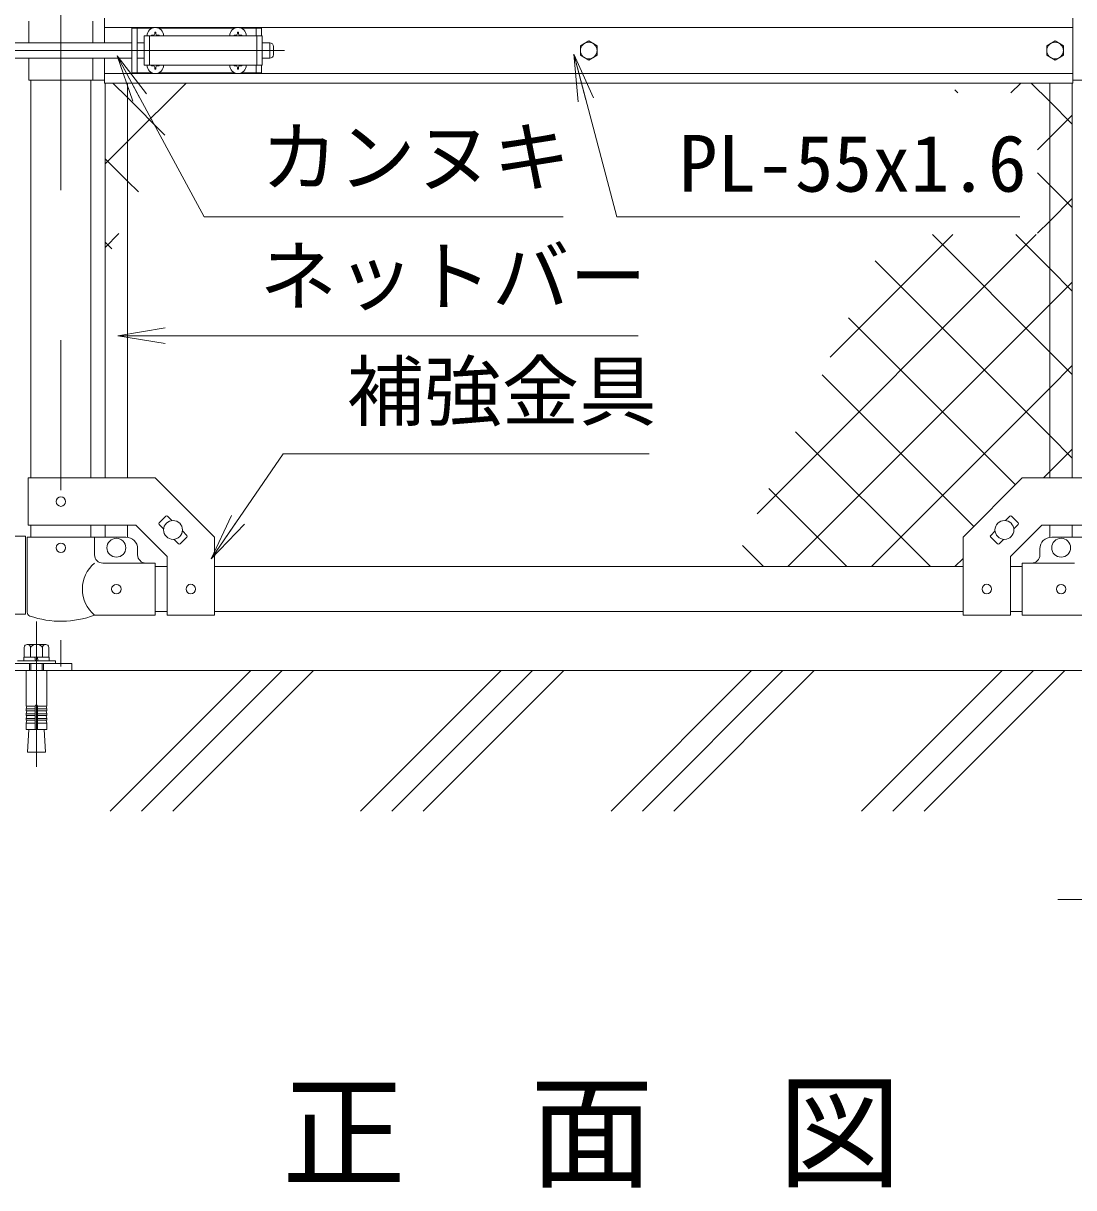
# Model space of a CAD drawing. Units: millimetres, scale not verified. Extents: x -4200 to 4200, y -2970 to 2970.
# Drawn here: x -2585 to -1696, y -477 to 509 of the extents above; entities that cross this region are included whole.
import ezdxf
from ezdxf.enums import TextEntityAlignment as Align

# ---------------------------------------------------------------- set-up
doc = ezdxf.new("R2010")
doc.units = ezdxf.units.MM
doc.header["$LTSCALE"] = 20
doc.linetypes.add('DASHED', pattern=[7.5, 6, -1.5])
doc.linetypes.add('USER1', pattern=[50.8, 31.75, -6.35, 6.35, -6.35])
doc.layers.add('0-0_D-TTL-TXT', color=7, linetype='Continuous')
for name, color, linetype, lineweight in [('0-1_D-BMK', 2, 'USER1', 13), ('0-2_D-STR1', 1, 'Continuous', 18), ('0-3_D-STR3', 3, 'Continuous', 13), ('0-4_D-STR-DIM', 7, 'Continuous', 9), ('0-5_0', 3, 'Continuous', 18), ('0-6_D-STR-TXT', 7, 'Continuous', 9), ('0-7_D-STR2', 7, 'Continuous', 9), ('0-9_D-BGD', 7, 'Continuous', 9)]:
    doc.layers.add(name, color=color, linetype=linetype, lineweight=lineweight)
doc.styles.add('ＭＳ ゴシック', font='')
doc.styles.get('ＭＳ ゴシック').set_extended_font_data('MS Gothic')

# ---------------------------------------------------------------- blocks, each defined once
blk = doc.blocks.new('_Open')
at = {"layer": '0-5_0', "color": 7, "lineweight": 9}
blk.add_line((-20, 3.33), (0, 0), dxfattribs=at)
blk.add_lwpolyline([(-20, -3.33), (0, 0), (-20, 0)], dxfattribs=at)

msp = doc.modelspace()

# ---------------------------------------------------------------- linework, layer by layer
at = {"layer": '0-1_D-BMK'}
for p, q in [((-2553.4, 1003.1), (-2553.4, -35.29)), ((-2684.09, 486.37), (-2364.09, 486.37)), ((-2574.05, 2.97), (-2574.05, -120.04))]:
    msp.add_line(p, q, dxfattribs=at)
at = {"layer": '0-2_D-STR1'}
for p, q in [((-2578.8, 461.37), (-2578.8, 124.42)), ((-2528, 461.37), (-2528, 124.42)), ((-2578.8, 84.42), (-2578.8, 74.37)), ((-2528, 84.42), (-2528, 74.37)), ((-2473.4, 49.37), (-2463.4, 49.37)), ((-2423.4, 49.37), (-1789.2, 49.37)), ((-1749.2, 49.37), (-1739.2, 49.37)), ((-2473.4, 11.37), (-2463.4, 11.37)), ((-2423.4, 11.37), (-1789.2, 11.37)), ((-1749.2, 11.37), (-1739.2, 11.37))]:
    msp.add_line(p, q, dxfattribs=at)
at = {"layer": '0-3_D-STR3'}
for p, q in [((-2516.3, 492.87), (-2516.3, 513.87)), ((-1696.3, 458.87), (-1696.3, 513.87)), ((-2580.4, 511.37), (-2580.4, 492.87)), ((-2526.4, 511.37), (-2526.4, 492.87)), ((-2516.3, 505.87), (-1696.3, 505.87)), ((-2493.4, 505.37), (-2493.4, 467.37)), ((-2493.4, 505.37), (-2475.99, 505.37)), ((-2488.9, 505.37), (-2488.9, 467.37)), ((-2470.8, 505.37), (-2405.99, 505.37)), ((-2400.8, 505.37), (-2383.4, 505.37)), ((-2387.9, 505.37), (-2387.9, 498.87)), ((-2383.4, 505.37), (-2383.4, 498.87)), ((-2482.9, 498.87), (-2482.9, 473.87)), ((-2482.9, 498.87), (-2382.9, 498.87)), ((-2475.25, 499.28), (-2476.55, 499.26)), ((-2476.55, 499.26), (-2476.55, 498.87)), ((-2473.79, 502.02), (-2473.81, 500.72)), ((-2473.79, 502.02), (-2473, 502.02)), ((-2473, 502.02), (-2472.98, 500.72)), ((-2405.25, 499.28), (-2406.55, 499.26)), ((-2406.55, 499.26), (-2406.55, 498.87)), ((-2403.79, 502.02), (-2403.81, 500.72)), ((-2403.79, 502.02), (-2403, 502.02)), ((-2403, 502.02), (-2402.98, 500.72)), ((-2401.54, 499.28), (-2400.25, 499.26)), ((-2400.25, 499.26), (-2400.25, 498.87)), ((-2382.9, 498.87), (-2382.9, 473.87)), ((-2616.75, 492.87), (-2493.4, 492.87)), ((-2488.9, 492.87), (-2482.9, 492.87)), ((-2382.9, 492.87), (-2376.4, 492.87)), ((-2376.4, 492.87), (-2376.4, 479.87)), ((-2373.4, 489.87), (-2373.4, 482.87)), ((-2616.75, 479.87), (-2493.4, 479.87)), ((-2580.4, 479.87), (-2580.4, 461.37)), ((-2526.4, 479.87), (-2526.4, 461.37)), ((-2516.3, 458.87), (-2516.3, 479.87)), ((-2488.9, 479.87), (-2482.9, 479.87)), ((-2482.9, 473.87), (-2382.9, 473.87)), ((-2476.55, 473.47), (-2476.55, 473.87)), ((-2475.25, 473.45), (-2476.55, 473.47)), ((-2471.54, 473.45), (-2470.25, 473.47)), ((-2470.25, 473.47), (-2470.25, 473.87)), ((-2406.55, 473.47), (-2406.55, 473.87)), ((-2405.25, 473.45), (-2406.55, 473.47)), ((-2401.54, 473.45), (-2400.25, 473.47)), ((-2400.25, 473.47), (-2400.25, 473.87)), ((-2387.9, 473.87), (-2387.9, 467.37)), ((-2383.4, 473.87), (-2383.4, 467.37)), ((-2382.9, 479.87), (-2376.4, 479.87)), ((-2516.3, 466.87), (-1696.3, 466.87)), ((-2493.4, 467.37), (-2475.99, 467.37)), ((-2473.79, 470.72), (-2473.81, 472.01)), ((-2473.79, 470.72), (-2473, 470.72)), ((-2473, 470.72), (-2472.98, 472.01)), ((-2470.8, 467.37), (-2405.99, 467.37)), ((-2403.79, 470.72), (-2403.81, 472.01)), ((-2403.79, 470.72), (-2403, 470.72)), ((-2403, 470.72), (-2402.98, 472.01)), ((-2400.8, 467.37), (-2383.4, 467.37)), ((-2580.4, 461.37), (-2516.3, 461.37)), ((-2516.3, 458.87), (-1696.3, 458.87)), ((-2515.9, 458.87), (-2515.9, 124.42)), ((-2496.9, 458.87), (-2496.9, 124.42)), ((-1715.7, 458.87), (-1715.7, 124.42)), ((-1696.7, 458.87), (-1696.7, 124.42)), ((-1632.2, 461.37), (-1696.3, 461.37)), ((-2581.1, 84.42), (-2581.1, 124.42)), ((-2470.06, 86.43), (-2464.41, 92.08)), ((-2462.99, 92.08), (-2459.28, 88.37)), ((-1749.6, 92.08), (-1753.32, 88.37)), ((-1742.53, 86.43), (-1748.19, 92.08)), ((-2581.1, 84.42), (-2489.96, 84.42)), ((-2515.9, 84.42), (-2515.9, 74.37)), ((-2496.9, 84.42), (-2496.9, 74.37)), ((-2489.96, 84.42), (-2463.4, 57.85)), ((-2470.06, 85.01), (-2466.35, 81.3)), ((-2450.44, 79.54), (-2446.73, 75.82)), ((-1762.15, 79.54), (-1765.86, 75.82)), ((-1722.63, 84.42), (-1749.2, 57.85)), ((-1742.53, 85.01), (-1746.24, 81.3)), ((-1631.5, 84.42), (-1722.63, 84.42)), ((-1715.7, 84.42), (-1715.7, 74.37)), ((-1696.7, 84.42), (-1696.7, 74.37)), ((-2583.35, 75.07), (-2674.05, 75.07)), ((-2583.35, 75.07), (-2583.35, 9.07)), ((-2581.95, 74.37), (-2524.85, 74.37)), ((-2581.95, 74.37), (-2581.95, 10.67)), ((-2524.85, 74.37), (-2524.85, 59.37)), ((-2524.85, 74.37), (-2498.4, 74.37)), ((-2457.52, 72.47), (-2453.8, 68.75)), ((-2452.39, 68.75), (-2446.73, 74.41)), ((-2423.4, 8.17), (-2423.4, 74.42)), ((-1789.2, 8.17), (-1789.2, 74.42)), ((-1760.21, 68.75), (-1765.86, 74.41)), ((-1755.08, 72.47), (-1758.79, 68.75)), ((-1687.75, 74.37), (-1714.2, 74.37)), ((-2488.4, 59.37), (-2488.4, 64.37)), ((-1724.2, 59.37), (-1724.2, 64.37)), ((-2473.4, 52.37), (-2517.85, 52.37)), ((-2473.4, 8.37), (-2473.4, 52.37)), ((-2463.4, 8.17), (-2463.4, 57.85)), ((-1749.2, 8.17), (-1749.2, 57.85)), ((-1739.2, 52.37), (-1694.75, 52.37)), ((-1739.2, 8.37), (-1739.2, 52.37)), ((-2583.35, 9.07), (-2699.05, 9.07)), ((-2473.4, 8.37), (-2524.85, 8.37)), ((-2463.4, 8.17), (-2423.4, 8.17)), ((-1749.2, 8.17), (-1789.2, 8.17)), ((-1739.2, 8.37), (-1687.75, 8.37)), ((-2584.44, -19.03), (-2584.44, -27.33)), ((-2566.25, -16.53), (-2581.84, -16.53)), ((-2580.05, -16.53), (-2568.05, -16.53)), ((-2579.24, -27.33), (-2579.24, -19.03)), ((-2568.85, -27.33), (-2568.85, -19.03)), ((-2563.65, -27.33), (-2563.65, -19.03)), ((-2563.3, -27.33), (-2584.8, -27.33)), ((-2584.8, -27.33), (-2584.8, -30.33)), ((-2584.44, -27.33), (-2563.65, -27.33)), ((-2575.55, -27.33), (-2574.74, -30.33)), ((-2572.55, -30.33), (-2573.35, -27.33)), ((-2563.3, -30.33), (-2563.3, -27.33)), ((-2558.05, -30.33), (-2590.05, -30.33)), ((-2584.8, -30.33), (-2563.3, -30.33)), ((-2582.7, -38.63), (-2582.7, -68.67)), ((-2580.04, -32.63), (-2580.04, -38.63)), ((-2578.96, -38.63), (-2578.96, -32.63)), ((-2569.12, -38.63), (-2569.12, -32.63)), ((-2568.04, -38.63), (-2568.04, -32.63)), ((-2565.4, -38.63), (-2565.4, -68.67)), ((-2558.05, -32.63), (-2558.05, -30.33)), ((-2575.05, -68.67), (-2582.7, -68.67)), ((-2582.7, -71.17), (-2582.26, -68.71)), ((-2575.05, -68.67), (-2575.05, -88.63)), ((-2573.05, -68.67), (-2565.4, -68.67)), ((-2573.05, -68.67), (-2573.05, -88.63)), ((-2565.4, -71.17), (-2565.83, -68.71)), ((-2582.7, -71.17), (-2575.05, -71.17)), ((-2582.7, -71.17), (-2582.7, -72.67)), ((-2582.7, -72.67), (-2575.05, -72.67)), ((-2582.7, -75.17), (-2582.26, -72.71)), ((-2582.7, -75.17), (-2575.05, -75.17)), ((-2582.7, -75.17), (-2582.7, -76.67)), ((-2582.7, -76.67), (-2575.05, -76.67)), ((-2582.7, -79.17), (-2582.26, -76.71)), ((-2565.4, -71.17), (-2573.05, -71.17)), ((-2565.4, -72.67), (-2573.05, -72.67)), ((-2565.4, -75.17), (-2573.05, -75.17)), ((-2565.4, -76.67), (-2573.05, -76.67)), ((-2565.4, -75.17), (-2565.83, -72.71)), ((-2565.4, -79.17), (-2565.83, -76.71)), ((-2565.4, -71.17), (-2565.4, -72.67)), ((-2565.4, -75.17), (-2565.4, -76.67)), ((-2582.7, -79.17), (-2575.05, -79.17)), ((-2582.7, -79.17), (-2582.7, -80.67)), ((-2582.7, -83.13), (-2582.26, -80.67)), ((-2582.7, -80.67), (-2575.05, -80.67)), ((-2582.7, -83.13), (-2575.05, -83.13)), ((-2582.7, -83.13), (-2582.7, -88.63)), ((-2582.7, -88.63), (-2565.4, -88.63)), ((-2580.54, -88.63), (-2581.62, -107.73)), ((-2565.4, -79.17), (-2573.05, -79.17)), ((-2565.4, -80.67), (-2573.05, -80.67)), ((-2565.4, -83.13), (-2573.05, -83.13)), ((-2567.55, -88.63), (-2566.47, -107.73)), ((-2565.4, -83.13), (-2565.83, -80.67)), ((-2565.4, -79.17), (-2565.4, -80.67)), ((-2565.4, -83.13), (-2565.4, -88.63)), ((-2566.47, -107.73), (-2581.62, -107.73))]:
    msp.add_line(p, q, dxfattribs=at)
at = {"layer": '0-3_D-STR3', "linetype": 'DASHED'}
for p, q in [((-2478.4, 498.87), (-2478.4, 473.87)), ((-2387.4, 498.87), (-2387.4, 473.87))]:
    msp.add_line(p, q, dxfattribs=at)
at = {"layer": '0-3_D-STR3'}
for points in [[(-2471.54, 499.28), (-2470.25, 499.26), (-2470.25, 498.87)], [(-2581.1, 124.42), (-2473.4, 124.42), (-2423.4, 74.42)], [(-1631.5, 124.42), (-1739.2, 124.42), (-1789.2, 74.42)]]:
    msp.add_lwpolyline(points, dxfattribs=at)
for points in [[(-2106.3, 494.47), (-2113.31, 490.42), (-2113.31, 482.32), (-2106.3, 478.27), (-2099.28, 482.32), (-2099.28, 490.42)], [(-1711.3, 494.47), (-1718.31, 490.42), (-1718.31, 482.32), (-1711.3, 478.27), (-1704.28, 482.32), (-1704.28, 490.42)], [(-2694.05, -38.63), (-2544.05, -38.63), (-2544.05, -32.63), (-2694.05, -32.63)]]:
    msp.add_lwpolyline(points, close=True, dxfattribs=at)
for centre, radius in [((-2106.3, 486.37), 7.03), ((-1711.3, 486.37), 7.03), ((-2553.4, 104.42), 4), ((-2458.4, 80.42), 8), ((-1754.2, 80.42), 8), ((-2553.4, 65.37), 4), ((-2506.4, 65.37), 8), ((-1706.2, 65.37), 8), ((-2506.4, 30.37), 4), ((-2443.4, 30.42), 4), ((-1769.2, 30.42), 4), ((-1706.2, 30.37), 4)]:
    msp.add_circle(centre, radius, dxfattribs=at)
for centre, radius, start, end in [((-2473.4, 498.87), 7, 0, 180), ((-2403.4, 498.87), 7, 0, 180), ((-2475.3, 500.77), 1.49, 270, 0), ((-2471.49, 500.77), 1.49, 180, 270), ((-2405.3, 500.77), 1.49, 270, 0), ((-2401.49, 500.77), 1.49, 180, 270), ((-2376.4, 489.87), 3, 0, 90), ((-2473.4, 473.87), 7, 180, 0), ((-2475.3, 471.96), 1.49, 0, 90), ((-2471.49, 471.96), 1.49, 90, 180), ((-2403.4, 473.87), 7, 180, 0), ((-2405.3, 471.96), 1.49, 0, 90), ((-2401.49, 471.96), 1.49, 90, 180), ((-2376.4, 482.87), 3, 270, 0), ((-2463.7, 91.38), 1, 45, 135), ((-1748.89, 91.38), 1, 45, 135), ((-2469.36, 85.72), 1, 135, 225), ((-1743.24, 85.72), 1, 315, 45), ((-2498.4, 64.37), 10, 0, 90), ((-2447.44, 75.11), 1, 315, 45), ((-1765.16, 75.11), 1, 135, 225), ((-1714.2, 64.37), 10, 90, 180), ((-2517.85, 59.37), 7, 180, 270), ((-2481.4, 59.37), 7, 180, 270), ((-2453.09, 69.46), 1, 225, 315), ((-1759.5, 69.46), 1, 225, 315), ((-1731.2, 59.37), 7, 270, 0), ((-2506.65, 30.37), 28.55, 129.59418, 230.40582), ((-2578.65, 10.67), 3.3, 180, 250.77949), ((-2553.4, 83.1), 80, 250.77949, 290.9084), ((-2581.84, -19.13), 2.6, 2.20423, 177.79577), ((-2574.05, -23.18), 6.65, 38.61324, 141.38676), ((-2566.25, -19.13), 2.6, 2.20423, 177.79577), ((-2574.05, -68.67), 1, 0, 180)]:
    msp.add_arc(centre, radius, start, end, dxfattribs=at)
at = {"layer": '0-4_D-STR-DIM'}
msp.add_line((-1669.05, -232.54), (-1709.05, -232.54), dxfattribs=at)
at = {"layer": '0-6_D-STR-TXT'}
msp.add_line((-2064.55, 244.9), (-2503.14, 244.9), dxfattribs=at)
for points in [[(-2128.03, 345.68), (-2432, 345.68), (-2504.81, 480.08)], [(-1741.11, 345.68), (-2082.39, 345.68), (-2118.49, 481.26)], [(-2055.16, 144.78), (-2365.22, 144.78), (-2424.93, 57.64)]]:
    msp.add_lwpolyline(points, dxfattribs=at)
at = {"layer": '0-7_D-STR2'}
for p, q in [((-1748.69, 450.46), (-1740.28, 458.87)), ((-1793.75, 450.46), (-1796.27, 452.98)), ((-1715.7, 412.74), (-1696.7, 431.74)), ((-1726.07, 402.37), (-1715.7, 412.74)), ((-1715.7, 342.03), (-1696.7, 361.03)), ((-1726.07, 331.65), (-1715.7, 342.03)), ((-2515.9, 319.64), (-2504.17, 331.36)), ((-1963.61, 94.11), (-1727.26, 330.46)), ((-1901.82, 226.61), (-1797.97, 330.46)), ((-1715.7, 230.98), (-1815.17, 330.46)), ((-1715.7, 301.69), (-1744.46, 330.46)), ((-2510.22, 318.4), (-2515.9, 324.08)), ((-1696.7, 282.69), (-1715.7, 301.69)), ((-1715.7, 271.31), (-1696.7, 290.31)), ((-1937.64, 49.37), (-1715.7, 271.31)), ((-1744.87, 118.74), (-1886.22, 260.08)), ((-1696.7, 211.98), (-1715.7, 230.98)), ((-1715.7, 200.6), (-1696.7, 219.6)), ((-1780.23, 83.38), (-1908.7, 211.86)), ((-1866.93, 49.37), (-1715.7, 200.6)), ((-1816.92, 49.37), (-1931.19, 163.63)), ((-1887.63, 49.37), (-1953.68, 115.41)), ((-1958.34, 49.37), (-1976.16, 67.19)), ((-1796.22, 49.37), (-1789.2, 56.39))]:
    msp.add_line(p, q, dxfattribs=at)
for points in [[(-2515.9, 390.35), (-2496.9, 409.35), (-2447.38, 458.87)], [(-2465.25, 414.85), (-2496.9, 446.5), (-2509.27, 458.87)], [(-1696.7, 424.12), (-1715.7, 443.12), (-1731.45, 458.87)], [(-2487.73, 366.62), (-2496.9, 375.79), (-2515.9, 394.79)], [(-1696.7, 353.4), (-1715.7, 372.4), (-1726.07, 382.78)], [(-1696.7, 141.27), (-1715.7, 160.27), (-1863.73, 308.3)], [(-1721.17, 124.42), (-1715.7, 129.89), (-1696.7, 148.89)]]:
    msp.add_lwpolyline(points, dxfattribs=at)
at = {"layer": '0-9_D-BGD'}
for p, q in [((-1234.05, -38.63), (-2969.05, -38.63)), ((-2511.64, -157.69), (-2392.58, -38.63)), ((-2485.12, -157.69), (-2366.06, -38.63)), ((-2458.61, -157.69), (-2339.55, -38.63)), ((-2299.51, -157.69), (-2180.45, -38.63)), ((-2272.99, -157.69), (-2153.93, -38.63)), ((-2246.47, -157.69), (-2127.41, -38.63)), ((-2087.38, -157.69), (-1968.31, -38.63)), ((-2060.86, -157.69), (-1941.8, -38.63)), ((-2034.34, -157.69), (-1915.28, -38.63)), ((-1875.24, -157.69), (-1756.18, -38.63)), ((-1848.73, -157.69), (-1729.67, -38.63)), ((-1822.21, -157.69), (-1703.15, -38.63))]:
    msp.add_line(p, q, dxfattribs=at)

# ---------------------------------------------------------------- block references
at = {"layer": '0-6_D-STR-TXT', "xscale": 2, "yscale": 2}
for p, rotation in [((-2505.76, 481.84), 118.44451), ((-2119.01, 483.19), 104.91069), ((-2505.14, 244.9), 180), ((-2426.06, 55.99), 235.58239)]:
    msp.add_blockref('_Open', p, dxfattribs=dict(at, rotation=rotation))

# ---------------------------------------------------------------- texts
at = {"layer": '0-0_D-TTL-TXT', "style": 'ＭＳ ゴシック'}
msp.add_text('正\u3000面\u3000図', height=76.98, dxfattribs=at).set_placement((-2366.29, -491.23), align=Align.BOTTOM_LEFT)
at = {"layer": '0-6_D-STR-TXT', "style": 'ＭＳ ゴシック'}
for s, p in [('カンヌキ', (-2384.12, 357.76)), ('PL-55x1.6', (-2029.94, 352.43)), ('ネットバー', (-2385.11, 256.85)), ('補強金具', (-2311.25, 159.4))]:
    msp.add_text(s, height=48.09, dxfattribs=at).set_placement(p, align=Align.BOTTOM_LEFT)

doc.saveas('drawing.dxf')
